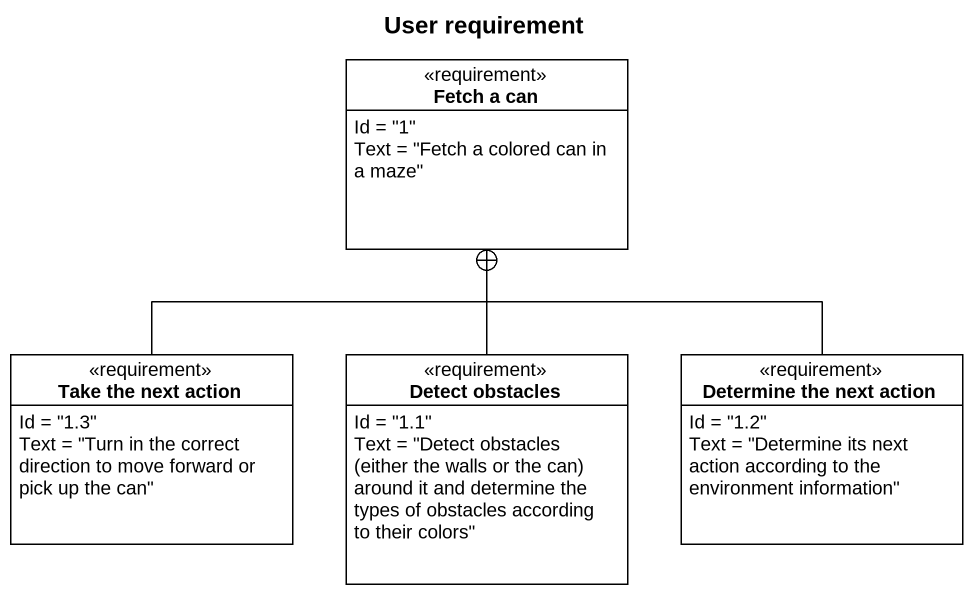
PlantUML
@startuml
title User requirement
hide circle
hide empty members
class "Fetch a can" as Fetch_a_can <<requirement>> {
  Id = "1"
  Text = "Fetch a colored can in a maze"
}
class "Take the next action" as Take_the_next_action <<requirement>> {
  Id = "1.3"
  Text = "Turn in the correct direction to move forward or pick up the can"
}
class "Detect obstacles" as Detect_obstacles <<requirement>> {
  Id = "1.1"
  {field} Text = "Detect obstacles (either the walls or the can) around it and determine the types of obstacles according to their colors"
}
class "Determine the next action" as Determine_the_next_action <<requirement>> {
  Id = "1.2"
  Text = "Determine its next action according to the environment information"
}
Take_the_next_action -up-+ Fetch_a_can
Detect_obstacles -up-+ Fetch_a_can
Determine_the_next_action -up-+ Fetch_a_can
@enduml
